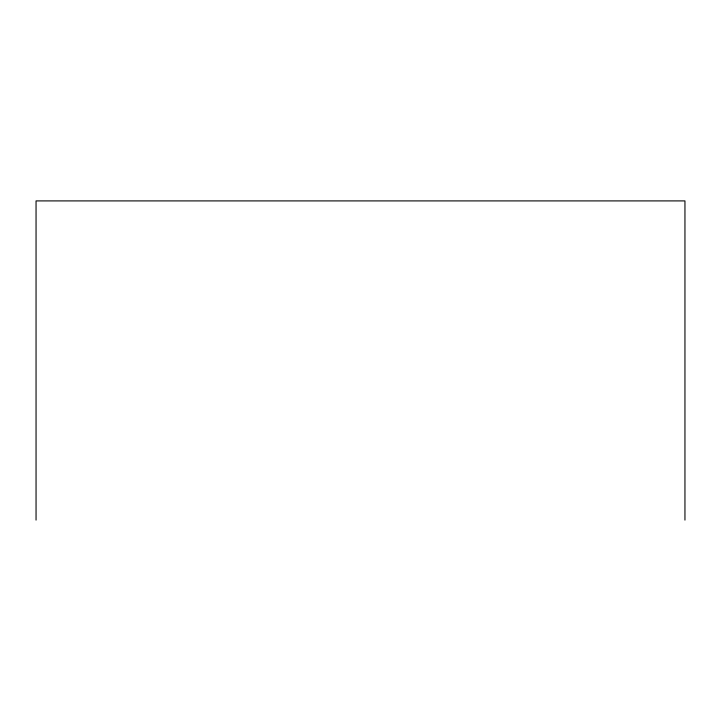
<?xml version="1.0" encoding="UTF-8"?>
<svg xmlns="http://www.w3.org/2000/svg" width="721" height="721" viewBox="0 0 721 721"><rect width="100%" height="100%" fill="white"/><g stroke="black" fill="none" stroke-linecap="round" stroke-linejoin="round"><path stroke-width="1.08" d="M684.95 520.093L684.95 200.907L36.05 200.907L36.05 520.093"/></g></svg>
